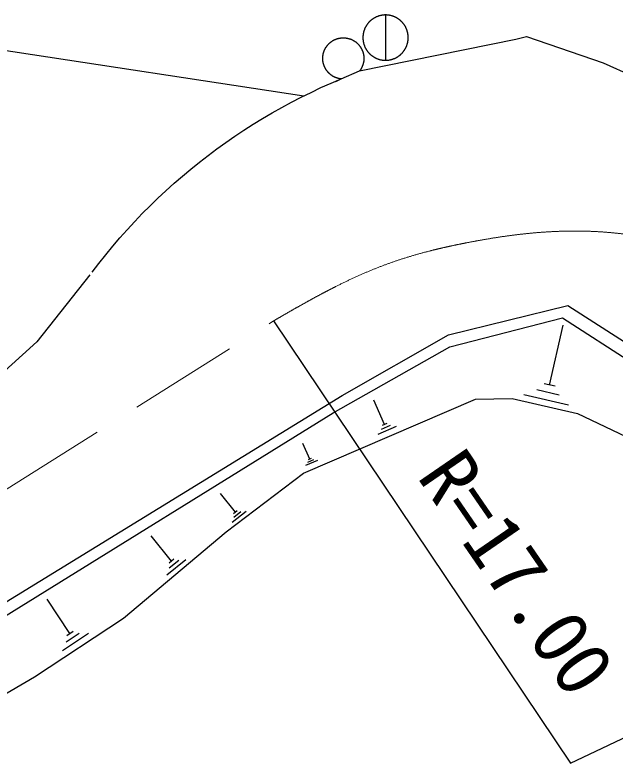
# Model space of a CAD drawing. Units: millimetres, scale not verified. Extents: x 40000 to 680000, y 20000 to 380000.
# Drawn here: x 395104 to 414300, y 310788 to 334714 of the extents above; entities that cross this region are included whole.
import ezdxf
from ezdxf.enums import TextEntityAlignment as Align

# ---------------------------------------------------------------- set-up
doc = ezdxf.new("R2010")
doc.units = ezdxf.units.MM
doc.header["$LTSCALE"] = 1000
doc.linetypes.add('CHAIN', pattern=[18.5, 12, -1.5, 3.5, -1.5])
for name, color, linetype, lineweight in [('M-BGD', 7, 'Continuous', 25), ('M-BMK', 2, 'CHAIN', 13), ('M-BMK-SRVR', 3, 'Continuous', 25), ('M-STR-STRC', 7, 'Continuous', 25)]:
    doc.layers.add(name, color=color, linetype=linetype, lineweight=lineweight)
doc.styles.add('ＭＳ ゴシック', font='')
doc.styles.get('ＭＳ ゴシック').set_extended_font_data('MS Gothic')

msp = doc.modelspace()

# ---------------------------------------------------------------- linework, layer by layer
at = {"layer": 'M-BGD'}
for p, q in [((406959, 334714), (406959, 333265)), ((411125, 333940), (411464, 334024)), ((411464, 334024), (413919, 333178)), ((406130, 332924), (411125, 333940)), ((413919, 333178), (415443, 332500)), ((405537, 332670), (406130, 332924)), ((405368, 332585), (405537, 332670)), ((397494, 326404), (395802, 324264)), ((408969, 324486), (412789, 325421)), ((412789, 325421), (421228, 320019)), ((409010, 324096), (412617, 325028)), ((412617, 325028), (420714, 319806)), ((412208, 322878), (412640, 324789)), ((405566, 322538), (408969, 324486)), ((395802, 324264), (392334, 321106)), ((405285, 321986), (409010, 324096)), ((412387, 322837), (412029, 322919)), ((391101, 313661), (405566, 322538)), ((412816, 322238), (411383, 322563)), ((412512, 322558), (411795, 322720)), ((404330, 320054), (409841, 322427)), ((406923, 321618), (406589, 322393)), ((409841, 322427), (411010, 322442)), ((411010, 322442), (413101, 321968)), ((391432, 313407), (405285, 321986)), ((413101, 321968), (419081, 319109)), ((407110, 321584), (406819, 321458)), ((406996, 321649), (406850, 321587)), ((407297, 321549), (406716, 321299)), ((404534, 320508), (404318, 321011)), ((404777, 320464), (404400, 320302)), ((404656, 320486), (404467, 320405)), ((404581, 320529), (404487, 320488)), ((401857, 318180), (404330, 320054)), ((402156, 318807), (401676, 319404)), ((402500, 318838), (402053, 318478)), ((402212, 318852), (402100, 318762)), ((402328, 318823), (402104, 318642)), ((398574, 315422), (401857, 318180)), ((400108, 317246), (399457, 318055)), ((400574, 317288), (399967, 316799)), ((400183, 317307), (400032, 317185)), ((400341, 317267), (400037, 317023)), ((396862, 314929), (396134, 316033)), ((395734, 313550), (398574, 315422)), ((397458, 314926), (396630, 314380)), ((397160, 314927), (396746, 314655)), ((396966, 314997), (396759, 314861)), ((392499, 311672), (395734, 313550))]:
    msp.add_line(p, q, dxfattribs=at)
msp.add_lwpolyline([(407683, 333989), (407683, 334002), (407683, 334014), (407682, 334027), (407681, 334040), (407680, 334052), (407679, 334065), (407678, 334078), (407676, 334090), (407674, 334103), (407672, 334115), (407670, 334128), (407667, 334140), (407665, 334153), (407662, 334165), (407658, 334177), (407655, 334189), (407651, 334201), (407648, 334214), (407644, 334226), (407639, 334238), (407635, 334249), (407630, 334261), (407625, 334273), (407620, 334285), (407615, 334296), (407610, 334307), (407604, 334319), (407598, 334330), (407592, 334341), (407586, 334352), (407579, 334363), (407573, 334374), (407566, 334385), (407559, 334395), (407552, 334406), (407544, 334416), (407537, 334426), (407529, 334436), (407521, 334446), (407513, 334456), (407505, 334465), (407496, 334475), (407488, 334484), (407479, 334493), (407470, 334502), (407461, 334511), (407452, 334520), (407442, 334529), (407433, 334537), (407423, 334545), (407413, 334553), (407403, 334561), (407393, 334569), (407383, 334576), (407373, 334584), (407362, 334591), (407352, 334598), (407341, 334605), (407330, 334611), (407319, 334618), (407308, 334624), (407297, 334630), (407286, 334636), (407274, 334641), (407263, 334647), (407251, 334652), (407240, 334657), (407228, 334662), (407216, 334666), (407204, 334671), (407192, 334675), (407180, 334679), (407168, 334683), (407156, 334686), (407144, 334690), (407132, 334693), (407119, 334696), (407107, 334698), (407094, 334701), (407082, 334703), (407069, 334705), (407057, 334707), (407044, 334708), (407032, 334710), (407019, 334711), (407006, 334712), (406994, 334713), (406981, 334713), (406968, 334713), (406956, 334714), (406943, 334713), (406930, 334713), (406918, 334712), (406905, 334712), (406892, 334710), (406880, 334709), (406867, 334708), (406855, 334706), (406842, 334704), (406830, 334702), (406817, 334700), (406805, 334697), (406792, 334694), (406780, 334691), (406768, 334688), (406756, 334684), (406743, 334681), (406731, 334677), (406719, 334673), (406707, 334668), (406696, 334664), (406684, 334659), (406672, 334654), (406661, 334649), (406649, 334644), (406638, 334638), (406626, 334633), (406615, 334627), (406604, 334621), (406593, 334614), (406582, 334608), (406571, 334601), (406561, 334594), (406550, 334587), (406540, 334580), (406529, 334573), (406519, 334565), (406509, 334557), (406499, 334549), (406490, 334541), (406480, 334533), (406471, 334524), (406461, 334516), (406452, 334507), (406443, 334498), (406434, 334489), (406426, 334480), (406417, 334470), (406409, 334461), (406401, 334451), (406393, 334441), (406385, 334431), (406377, 334421), (406370, 334411), (406363, 334400), (406355, 334390), (406349, 334379), (406342, 334369), (406335, 334358), (406329, 334347), (406323, 334336), (406317, 334324), (406311, 334313), (406305, 334302), (406300, 334290), (406295, 334279), (406290, 334267), (406285, 334255), (406281, 334243), (406276, 334232), (406272, 334220), (406268, 334208), (406264, 334195), (406261, 334183), (406258, 334171), (406255, 334159), (406252, 334146), (406249, 334134), (406247, 334121), (406244, 334109), (406242, 334096), (406241, 334084), (406239, 334071), (406238, 334059), (406237, 334046), (406236, 334033), (406235, 334021), (406235, 334008), (406234, 333995), (406234, 333983), (406235, 333970), (406235, 333957), (406236, 333945), (406237, 333932), (406238, 333919), (406239, 333907), (406241, 333894), (406242, 333882), (406244, 333869), (406247, 333857), (406249, 333844), (406252, 333832), (406255, 333820), (406258, 333807), (406261, 333795), (406264, 333783), (406268, 333771), (406272, 333759), (406276, 333747), (406281, 333735), (406285, 333723), (406290, 333711), (406295, 333699), (406300, 333688), (406305, 333676), (406311, 333665), (406317, 333654), (406323, 333643), (406329, 333631), (406335, 333621), (406342, 333610), (406349, 333599), (406355, 333588), (406363, 333578), (406370, 333567), (406377, 333557), (406385, 333547), (406393, 333537), (406401, 333527), (406409, 333518), (406417, 333508), (406426, 333499), (406434, 333489), (406443, 333480), (406452, 333471), (406461, 333463), (406471, 333454), (406480, 333445), (406490, 333437), (406499, 333429), (406509, 333421), (406519, 333413), (406529, 333406), (406540, 333398), (406550, 333391), (406561, 333384), (406571, 333377), (406582, 333370), (406593, 333364), (406604, 333358), (406615, 333351), (406626, 333346), (406638, 333340), (406649, 333334), (406661, 333329), (406672, 333324), (406684, 333319), (406696, 333314), (406707, 333310), (406719, 333305), (406731, 333301), (406743, 333297), (406756, 333294), (406768, 333290), (406780, 333287), (406792, 333284), (406805, 333281), (406817, 333279), (406830, 333276), (406842, 333274), (406855, 333272), (406867, 333271), (406880, 333269), (406892, 333268), (406905, 333267), (406918, 333266), (406930, 333265), (406943, 333265), (406956, 333265), (406968, 333265), (406981, 333265), (406994, 333266), (407006, 333266), (407019, 333267), (407032, 333268), (407044, 333270), (407057, 333271), (407069, 333273), (407082, 333275), (407094, 333277), (407107, 333280), (407119, 333283), (407132, 333286), (407144, 333289), (407156, 333292), (407168, 333296), (407180, 333299), (407192, 333303), (407204, 333308), (407216, 333312), (407228, 333317), (407240, 333321), (407251, 333326), (407263, 333332), (407274, 333337), (407286, 333343), (407297, 333348), (407308, 333354), (407319, 333361), (407330, 333367), (407341, 333374), (407352, 333380), (407362, 333387), (407373, 333395), (407383, 333402), (407393, 333409), (407403, 333417), (407413, 333425), (407423, 333433), (407433, 333441), (407442, 333450), (407452, 333458), (407461, 333467), (407470, 333476), (407479, 333485), (407488, 333494), (407496, 333503), (407505, 333513), (407513, 333522), (407521, 333532), (407529, 333542), (407537, 333552), (407544, 333562), (407552, 333573), (407559, 333583), (407566, 333594), (407573, 333604), (407579, 333615), (407586, 333626), (407592, 333637), (407598, 333648), (407604, 333659), (407610, 333671), (407615, 333682), (407620, 333694), (407625, 333705), (407630, 333717), (407635, 333729), (407639, 333741), (407644, 333753), (407648, 333765), (407651, 333777), (407655, 333789), (407658, 333801), (407662, 333813), (407665, 333826), (407667, 333838), (407670, 333851), (407672, 333863), (407674, 333875), (407676, 333888), (407678, 333901), (407679, 333913), (407680, 333926), (407681, 333938), (407682, 333951), (407683, 333964), (407683, 333976)], close=True, dxfattribs=at)
for points in [[(405537, 332670), (405526, 332671), (405514, 332673), (405503, 332674), (405492, 332676), (405480, 332678), (405469, 332681), (405458, 332683), (405447, 332686), (405435, 332689), (405424, 332692), (405413, 332695), (405402, 332699), (405391, 332702), (405380, 332706), (405370, 332710), (405359, 332715), (405348, 332719), (405338, 332724), (405327, 332729), (405317, 332734), (405306, 332739), (405296, 332744), (405286, 332750), (405276, 332755), (405266, 332761), (405256, 332767), (405247, 332774), (405237, 332780), (405228, 332787), (405218, 332793), (405209, 332800), (405200, 332807), (405191, 332815), (405182, 332822), (405173, 332830), (405165, 332837), (405156, 332845), (405148, 332853), (405140, 332861), (405132, 332869), (405124, 332878), (405116, 332886), (405108, 332895), (405101, 332904), (405094, 332913), (405086, 332922), (405079, 332931), (405073, 332940), (405066, 332950), (405059, 332959), (405053, 332969), (405047, 332979), (405041, 332989), (405035, 332999), (405030, 333009), (405024, 333019), (405019, 333029), (405014, 333040), (405009, 333050), (405004, 333061), (405000, 333071), (404995, 333082), (404991, 333093), (404987, 333104), (404983, 333114), (404980, 333125), (404977, 333136), (404973, 333148), (404970, 333159), (404968, 333170), (404965, 333181), (404962, 333192), (404960, 333204), (404958, 333215), (404956, 333227), (404955, 333238), (404953, 333249), (404952, 333261), (404951, 333272), (404950, 333284), (404950, 333295), (404949, 333307), (404949, 333319), (404949, 333330), (404949, 333342), (404950, 333353), (404950, 333365), (404951, 333376), (404952, 333388), (404953, 333399), (404955, 333411), (404956, 333422), (404958, 333433), (404960, 333445), (404962, 333456), (404965, 333467), (404968, 333479), (404970, 333490), (404973, 333501), (404977, 333512), (404980, 333523), (404983, 333534), (404987, 333545), (404991, 333556), (404995, 333567), (405000, 333577), (405004, 333588), (405009, 333598), (405014, 333609), (405019, 333619), (405024, 333630), (405030, 333640), (405035, 333650), (405041, 333660), (405047, 333670), (405053, 333679), (405059, 333689), (405066, 333699), (405073, 333708), (405079, 333717), (405086, 333727), (405094, 333736), (405101, 333745), (405108, 333753), (405116, 333762), (405124, 333771), (405132, 333779), (405140, 333787), (405148, 333796), (405156, 333804), (405165, 333811), (405173, 333819), (405182, 333827), (405191, 333834), (405200, 333841), (405209, 333848), (405218, 333855), (405228, 333862), (405237, 333869), (405247, 333875), (405256, 333881), (405266, 333887), (405276, 333893), (405286, 333899), (405296, 333904), (405306, 333910), (405317, 333915), (405327, 333920), (405338, 333925), (405348, 333929), (405359, 333934), (405370, 333938), (405380, 333942), (405391, 333946), (405402, 333950), (405413, 333953), (405424, 333957), (405435, 333960), (405447, 333963), (405458, 333965), (405469, 333968), (405480, 333970), (405492, 333972), (405503, 333974), (405514, 333976), (405526, 333978), (405537, 333979), (405549, 333980), (405560, 333981), (405572, 333982), (405583, 333982), (405595, 333983), (405606, 333983), (405618, 333983), (405630, 333982), (405641, 333982), (405653, 333981), (405664, 333980), (405676, 333979), (405687, 333978), (405699, 333976), (405710, 333975), (405721, 333973), (405733, 333971), (405744, 333968), (405755, 333966), (405766, 333963), (405778, 333960), (405789, 333957), (405800, 333954), (405811, 333951), (405822, 333947), (405833, 333943), (405843, 333939), (405854, 333935), (405865, 333930), (405875, 333926), (405886, 333921), (405896, 333916), (405907, 333911), (405917, 333905), (405927, 333900), (405937, 333894), (405947, 333888), (405957, 333882), (405967, 333876), (405976, 333870), (405986, 333863), (405995, 333856), (406004, 333850), (406014, 333843), (406023, 333835), (406032, 333828), (406040, 333821), (406049, 333813), (406057, 333805), (406066, 333797), (406074, 333789), (406082, 333781), (406090, 333772), (406098, 333764), (406105, 333755), (406113, 333746), (406120, 333737), (406127, 333728), (406134, 333719), (406141, 333710), (406148, 333700), (406154, 333691), (406161, 333681), (406167, 333672), (406173, 333662), (406179, 333652), (406184, 333642), (406190, 333631), (406195, 333621), (406200, 333611), (406205, 333600), (406210, 333590), (406215, 333579), (406219, 333569), (406223, 333558), (406227, 333547), (406231, 333536), (406235, 333525), (406238, 333514), (406241, 333503), (406244, 333492), (406247, 333481), (406250, 333470), (406252, 333458), (406254, 333447), (406256, 333436), (406258, 333424), (406260, 333413), (406261, 333401), (406263, 333390), (406264, 333378), (406265, 333367), (406265, 333355), (406266, 333344), (406266, 333332), (406266, 333321), (406266, 333309), (406265, 333298), (406265, 333286), (406264, 333275), (406263, 333263), (406262, 333252), (406261, 333240), (406259, 333229), (406257, 333217), (406255, 333206), (406253, 333195), (406251, 333183), (406248, 333172), (406245, 333161), (406242, 333150), (406239, 333139), (406236, 333128), (406232, 333117), (406229, 333106), (406225, 333095), (406220, 333084), (406216, 333073), (406212, 333063), (406207, 333052), (406202, 333042), (406197, 333031), (406192, 333021), (406186, 333011), (406181, 333001), (406175, 332991), (406169, 332981), (406163, 332971), (406157, 332961), (406150, 332952), (406144, 332942), (406137, 332933), (406130, 332924)], [(397579, 326489), (397792, 326769), (398010, 327044), (398234, 327316), (398462, 327583), (398696, 327846), (398934, 328105), (399177, 328359), (399424, 328609), (399677, 328854), (399933, 329094), (400194, 329330), (400460, 329561), (400729, 329786), (401003, 330007), (401281, 330223), (401562, 330433), (401848, 330639), (402137, 330839), (402430, 331033), (402727, 331222), (403027, 331406), (403330, 331584), (403636, 331757), (403946, 331923), (404259, 332084), (404574, 332239), (404893, 332389), (405214, 332532), (405537, 332670)]]:
    msp.add_lwpolyline(points, dxfattribs=at)
at = {"layer": 'M-BMK'}
msp.add_line((387582, 314973), (403376, 324928), dxfattribs=at)
msp.add_open_spline([(403376, 324928), (405988, 326457), (407315, 327040), (410081, 327525), (413891, 328193), (416354, 327644), (419872, 326037), (423946, 324176), (425360, 321825), (427994, 317943)], degree=3, knots=[0, 0, 0, 0, 1, 1, 1, 2, 2, 2, 3, 3, 3, 3], dxfattribs=at)
at = {"layer": 'M-BMK-SRVR'}
msp.add_lwpolyline([(403376, 324928), (412872, 310788), (427994, 317943)], dxfattribs=at)
at = {"layer": 'M-STR-STRC'}
msp.add_line((392563, 333916), (404350, 332130), dxfattribs=at)

# ---------------------------------------------------------------- texts
at = {"layer": 'M-BMK-SRVR', "style": 'ＭＳ ゴシック'}
msp.add_text('R=17.00', height=1833, rotation=304.504, dxfattribs=at).set_placement((409958, 316046), align=Align.BOTTOM_CENTER)

doc.saveas('drawing.dxf')
